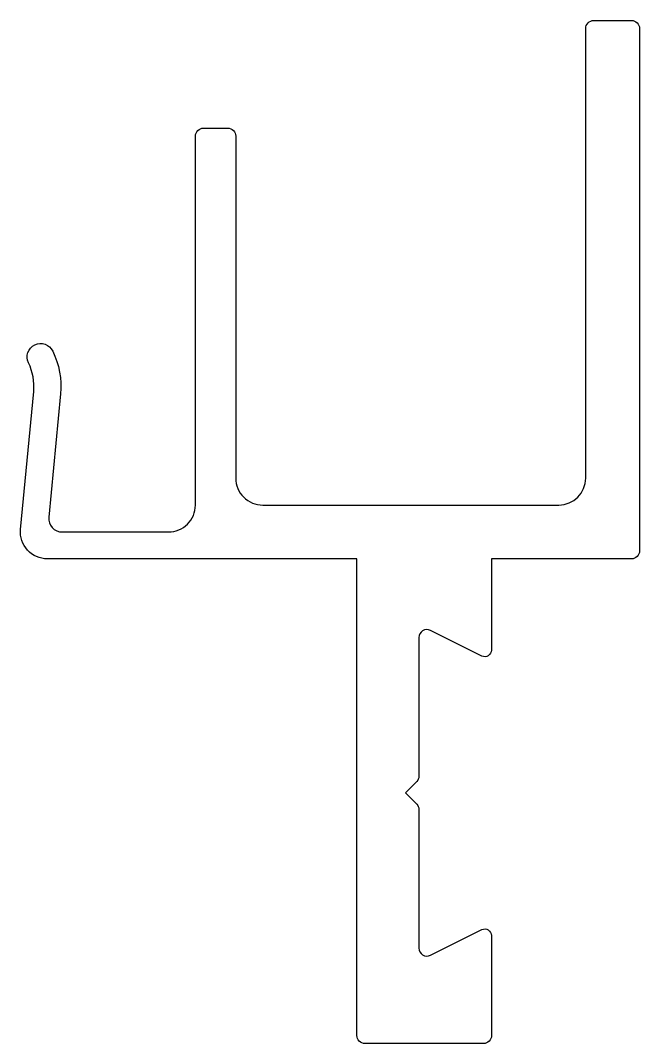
# Model space of a CAD drawing. Extents: x 282.4 to 305.4, y 622.5 to 660.5.
import ezdxf

# ---------------------------------------------------------------- set-up
doc = ezdxf.new("R2010")
doc.units = 0
doc.layers.get('0').update_dxf_attribs({"linetype": 'CONTINUOUS'})

msp = doc.modelspace()

# ---------------------------------------------------------------- linework, layer by layer
msp.add_lwpolyline([(303.689, 660.522), (305.089, 660.522, -0.414214), (305.389, 660.222), (305.389, 640.822, -0.414214), (305.089, 640.522), (299.889, 640.522), (299.889, 637.138, -0.557537), (299.527, 636.915), (297.623, 637.867, 0.557537), (297.189, 637.598), (297.189, 632.437, -0.198912), (297.116, 632.26), (296.689, 631.834), (297.116, 631.407, -0.198912), (297.189, 631.23), (297.189, 626.069, 0.557537), (297.623, 625.801), (299.527, 626.753, -0.557537), (299.889, 626.529), (299.889, 622.822, -0.414214), (299.589, 622.522), (295.189, 622.522, -0.414214), (294.889, 622.822), (294.889, 640.522), (283.389, 640.522, -0.442208), (282.394, 641.616), (282.88, 646.743, 0.137265), (282.689, 647.804, -1), (283.589, 648.24, -0.137265), (283.876, 646.648), (283.441, 642.069, 0.442208), (283.939, 641.522), (287.889, 641.522, 0.414214), (288.889, 642.522), (288.889, 656.222, -0.414214), (289.189, 656.522), (290.089, 656.522, -0.414214), (290.389, 656.222), (290.389, 643.522, 0.414214), (291.389, 642.522), (302.389, 642.522, 0.413151), (303.389, 643.522), (303.389, 660.222, -0.414214)], format="xyb", close=True)

doc.saveas('drawing.dxf')
